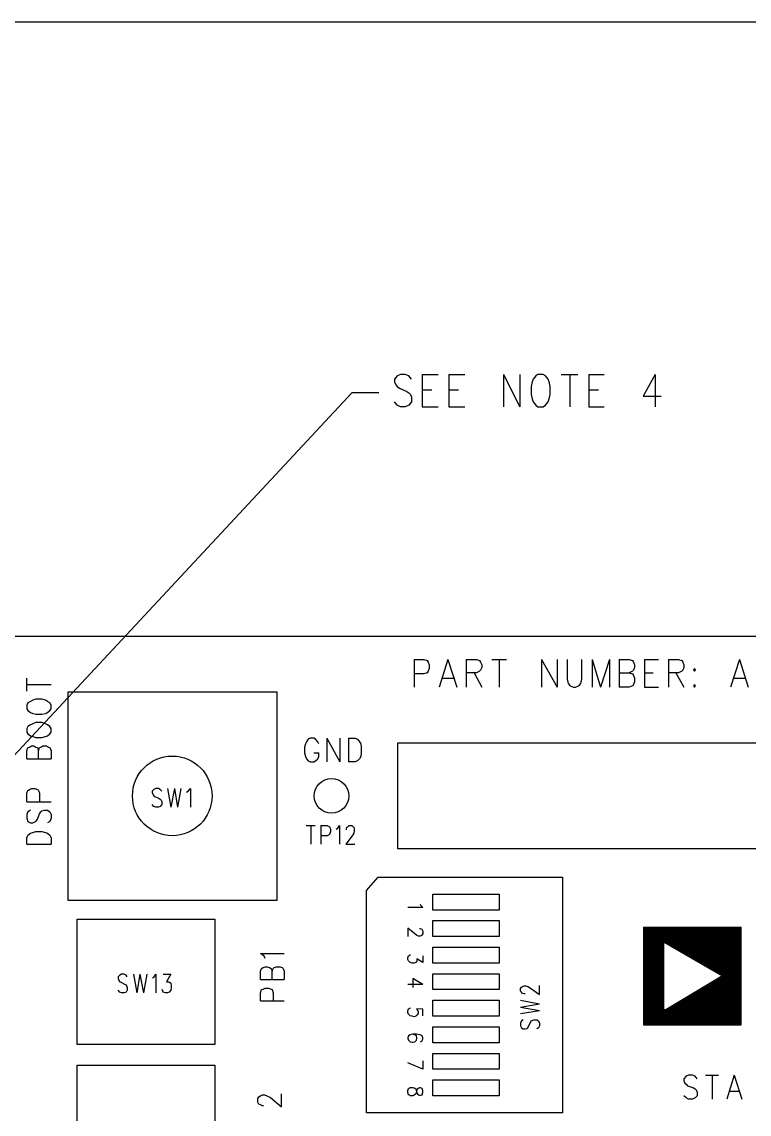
# Model space of a CAD drawing. Extents: x 11.9 to 28.1, y 10.8 to 21.2.
# Drawn here: x 19.888 to 21.259, y 19.142 to 21.199 of the extents above; entities that cross this region are included whole.
import ezdxf

# ---------------------------------------------------------------- set-up
doc = ezdxf.new("R2010")
doc.units = 0
doc.header["$MEASUREMENT"] = 0
doc.layers.add('LAYNR1', color=2, linetype='Continuous')

msp = doc.modelspace()

# ---------------------------------------------------------------- linework, layer by layer
at = {"layer": 'LAYNR1', "color": 7}
for points in [[(11.892, 21.199), (28.093, 21.199)], [(20.623, 20.526), (20.618, 20.532), (20.611, 20.535), (20.602, 20.535), (20.596, 20.532), (20.591, 20.526), (20.591, 20.521)], [(20.643, 20.535), (20.643, 20.474)], [(20.643, 20.535), (20.673, 20.535)], [(20.693, 20.535), (20.693, 20.474)], [(20.693, 20.535), (20.723, 20.535)], [(20.796, 20.535), (20.796, 20.474)], [(20.796, 20.535), (20.827, 20.474)], [(20.827, 20.535), (20.827, 20.474)], [(20.861, 20.535), (20.857, 20.532), (20.852, 20.526), (20.85, 20.521)], [(20.882, 20.521), (20.88, 20.526), (20.875, 20.532), (20.871, 20.535), (20.861, 20.535)], [(20.905, 20.535), (20.936, 20.535)], [(20.921, 20.535), (20.921, 20.474)], [(20.957, 20.535), (20.957, 20.474)], [(20.957, 20.535), (20.986, 20.535)], [(21.082, 20.535), (21.059, 20.494), (21.093, 20.494)], [(21.082, 20.535), (21.082, 20.474)], [(20.591, 20.521), (20.593, 20.515), (20.596, 20.512), (20.6, 20.509), (20.614, 20.503), (20.618, 20.5), (20.621, 20.497)], [(20.85, 20.521), (20.848, 20.512), (20.848, 20.497)], [(20.884, 20.497), (20.884, 20.512), (20.882, 20.521)], [(19.677, 19.606), (20.511, 20.501), (20.561, 20.501)], [(20.621, 20.497), (20.623, 20.492), (20.623, 20.483), (20.618, 20.477), (20.611, 20.474)], [(20.643, 20.506), (20.661, 20.506)], [(20.693, 20.506), (20.711, 20.506)], [(20.848, 20.497), (20.85, 20.489), (20.852, 20.483), (20.857, 20.477), (20.861, 20.474)], [(20.871, 20.474), (20.875, 20.477), (20.88, 20.483), (20.882, 20.489), (20.884, 20.497)], [(20.957, 20.506), (20.975, 20.506)], [(20.602, 20.474), (20.596, 20.477), (20.591, 20.483)], [(20.611, 20.474), (20.602, 20.474)], [(20.643, 20.474), (20.673, 20.474)], [(20.693, 20.474), (20.723, 20.474)], [(20.861, 20.474), (20.871, 20.474)], [(20.957, 20.474), (20.986, 20.474)], [(23.448, 20.041), (13.097, 20.041)], [(20.628, 19.998), (20.628, 19.946)], [(20.628, 19.998), (20.646, 19.998), (20.652, 19.996), (20.654, 19.993), (20.656, 19.988), (20.656, 19.981), (20.654, 19.976), (20.652, 19.973), (20.646, 19.971), (20.628, 19.971)], [(20.691, 19.998), (20.675, 19.946)], [(20.691, 19.998), (20.708, 19.946)], [(20.726, 19.998), (20.726, 19.946)], [(20.726, 19.998), (20.745, 19.998), (20.751, 19.996), (20.753, 19.993), (20.755, 19.988), (20.755, 19.983), (20.753, 19.978), (20.751, 19.976), (20.745, 19.973), (20.726, 19.973)], [(20.774, 19.998), (20.802, 19.998)], [(20.788, 19.998), (20.788, 19.946)], [(20.868, 19.998), (20.868, 19.946)], [(20.868, 19.998), (20.897, 19.946)], [(20.897, 19.998), (20.897, 19.946)], [(20.916, 19.998), (20.916, 19.961), (20.918, 19.953), (20.922, 19.948), (20.928, 19.946)], [(20.944, 19.961), (20.944, 19.998)], [(20.963, 19.998), (20.963, 19.946)], [(20.963, 19.998), (20.979, 19.946)], [(20.996, 19.998), (20.979, 19.946)], [(20.996, 19.998), (20.996, 19.946)], [(21.014, 19.998), (21.014, 19.946)], [(21.014, 19.998), (21.033, 19.998), (21.039, 19.996), (21.041, 19.993), (21.043, 19.988), (21.043, 19.983), (21.041, 19.978), (21.039, 19.976), (21.033, 19.973)], [(21.062, 19.998), (21.062, 19.946)], [(21.062, 19.998), (21.088, 19.998)], [(21.107, 19.998), (21.107, 19.946)], [(21.107, 19.998), (21.126, 19.998)], [(21.126, 19.998), (21.132, 19.996), (21.134, 19.993), (21.136, 19.988), (21.136, 19.983), (21.134, 19.978), (21.132, 19.976), (21.126, 19.973)], [(21.241, 19.998), (21.224, 19.946)], [(21.241, 19.998), (21.257, 19.946)], [(19.898, 19.938), (19.898, 19.963)], [(20.681, 19.963), (20.702, 19.963)], [(20.741, 19.973), (20.755, 19.946)], [(20.932, 19.946), (20.938, 19.948), (20.942, 19.953), (20.944, 19.961)], [(21.014, 19.973), (21.033, 19.973), (21.039, 19.971), (21.041, 19.968), (21.043, 19.963), (21.043, 19.956), (21.041, 19.951), (21.039, 19.948), (21.033, 19.946)], [(21.062, 19.973), (21.078, 19.973)], [(21.126, 19.973), (21.107, 19.973)], [(21.121, 19.973), (21.136, 19.946)], [(21.23, 19.963), (21.251, 19.963)], [(19.898, 19.951), (19.944, 19.951)], [(20.928, 19.946), (20.932, 19.946)], [(21.033, 19.946), (21.014, 19.946)], [(21.062, 19.946), (21.088, 19.946)], [(21.156, 19.951), (21.154, 19.948), (21.156, 19.946)], [(21.156, 19.946), (21.158, 19.948), (21.156, 19.951)], [(19.905, 19.919), (19.9, 19.916)], [(19.909, 19.921), (19.905, 19.919)], [(19.915, 19.923), (19.909, 19.921)], [(19.926, 19.923), (19.915, 19.923)], [(19.933, 19.921), (19.926, 19.923)], [(19.937, 19.919), (19.933, 19.921)], [(19.941, 19.916), (19.937, 19.919)], [(19.976, 19.544), (19.976, 19.937)], [(19.976, 19.937), (20.369, 19.937)], [(20.369, 19.937), (20.369, 19.544)], [(19.9, 19.916), (19.898, 19.912)], [(19.898, 19.912), (19.898, 19.905)], [(19.898, 19.905), (19.9, 19.902)], [(19.9, 19.902), (19.905, 19.898)], [(19.905, 19.898), (19.909, 19.896)], [(19.933, 19.896), (19.937, 19.898)], [(19.937, 19.898), (19.941, 19.902)], [(19.944, 19.912), (19.941, 19.916)], [(19.941, 19.902), (19.944, 19.905)], [(19.944, 19.905), (19.944, 19.912)], [(19.909, 19.877), (19.905, 19.875)], [(19.909, 19.896), (19.915, 19.895)], [(19.915, 19.879), (19.909, 19.877)], [(19.915, 19.895), (19.926, 19.895)], [(19.926, 19.879), (19.915, 19.879)], [(19.926, 19.895), (19.933, 19.896)], [(19.933, 19.877), (19.926, 19.879)], [(19.937, 19.875), (19.933, 19.877)], [(19.9, 19.872), (19.898, 19.868)], [(19.898, 19.868), (19.898, 19.861)], [(19.898, 19.861), (19.9, 19.858)], [(19.905, 19.875), (19.9, 19.872)], [(19.9, 19.858), (19.905, 19.854)], [(19.941, 19.872), (19.937, 19.875)], [(19.937, 19.854), (19.941, 19.858)], [(19.944, 19.868), (19.941, 19.872)], [(19.941, 19.858), (19.944, 19.861)], [(19.944, 19.861), (19.944, 19.868)], [(19.903, 19.833), (19.907, 19.835)], [(19.905, 19.854), (19.909, 19.853)], [(19.907, 19.835), (19.911, 19.835)], [(19.909, 19.853), (19.915, 19.851)], [(19.911, 19.835), (19.915, 19.833)], [(19.915, 19.851), (19.926, 19.851)], [(19.924, 19.833), (19.928, 19.835)], [(19.926, 19.851), (19.933, 19.853)], [(19.928, 19.835), (19.935, 19.835)], [(19.933, 19.853), (19.937, 19.854)], [(19.935, 19.835), (19.939, 19.833)], [(20.423, 19.839), (20.421, 19.833), (20.421, 19.822)], [(20.448, 19.839), (20.446, 19.843), (20.442, 19.848), (20.439, 19.85), (20.432, 19.85), (20.428, 19.848), (20.425, 19.843), (20.423, 19.839)], [(20.463, 19.85), (20.463, 19.805)], [(20.463, 19.85), (20.488, 19.805)], [(20.488, 19.85), (20.488, 19.805)], [(20.504, 19.85), (20.504, 19.805)], [(20.504, 19.85), (20.516, 19.85), (20.521, 19.848), (20.525, 19.843), (20.527, 19.839)], [(20.527, 19.839), (20.528, 19.833), (20.528, 19.822)], [(20.597, 19.641), (20.597, 19.841)], [(20.597, 19.841), (22.298, 19.841)], [(19.898, 19.826), (19.9, 19.832)], [(19.898, 19.811), (19.898, 19.826)], [(19.9, 19.832), (19.903, 19.833)], [(19.915, 19.833), (19.918, 19.832)], [(19.918, 19.832), (19.92, 19.826)], [(19.92, 19.826), (19.922, 19.832)], [(19.92, 19.811), (19.92, 19.826)], [(19.922, 19.832), (19.924, 19.833)], [(19.939, 19.833), (19.941, 19.832)], [(19.941, 19.832), (19.944, 19.826)], [(19.944, 19.826), (19.944, 19.811)], [(20.421, 19.822), (20.423, 19.815), (20.425, 19.811), (20.428, 19.807), (20.432, 19.805)], [(20.439, 19.805), (20.442, 19.807), (20.446, 19.811), (20.448, 19.815), (20.448, 19.822)], [(20.439, 19.822), (20.448, 19.822)], [(20.528, 19.822), (20.527, 19.815), (20.525, 19.811), (20.521, 19.807), (20.516, 19.805)], [(19.898, 19.811), (19.944, 19.811)], [(20.432, 19.805), (20.439, 19.805)], [(20.516, 19.805), (20.504, 19.805)], [(19.9, 19.751), (19.903, 19.753)], [(19.903, 19.753), (19.907, 19.755)], [(19.907, 19.755), (19.913, 19.755)], [(19.913, 19.755), (19.918, 19.753)], [(19.918, 19.753), (19.92, 19.751)], [(20.137, 19.753), (20.134, 19.75)], [(20.141, 19.755), (20.137, 19.753)], [(20.146, 19.755), (20.141, 19.755)], [(20.149, 19.753), (20.146, 19.755)], [(20.152, 19.75), (20.149, 19.753)], [(20.163, 19.755), (20.169, 19.72)], [(20.176, 19.755), (20.169, 19.72)], [(20.176, 19.755), (20.182, 19.72)], [(20.188, 19.755), (20.182, 19.72)], [(20.202, 19.75), (20.206, 19.755)], [(20.206, 19.755), (20.206, 19.72)], [(19.898, 19.746), (19.9, 19.751)], [(19.898, 19.73), (19.898, 19.746)], [(19.92, 19.751), (19.922, 19.746)], [(19.922, 19.746), (19.922, 19.73)], [(20.134, 19.75), (20.134, 19.747)], [(20.134, 19.747), (20.136, 19.743)], [(20.136, 19.743), (20.137, 19.741)], [(20.137, 19.741), (20.139, 19.74)], [(20.139, 19.74), (20.147, 19.736)], [(20.147, 19.736), (20.149, 19.735)], [(20.149, 19.735), (20.151, 19.733)], [(20.151, 19.733), (20.152, 19.73)], [(20.199, 19.748), (20.202, 19.75)], [(19.898, 19.73), (19.944, 19.73)], [(19.9, 19.711), (19.898, 19.706)], [(19.905, 19.714), (19.9, 19.711)], [(19.922, 19.707), (19.924, 19.711)], [(19.924, 19.711), (19.926, 19.713)], [(19.926, 19.713), (19.931, 19.714)], [(19.931, 19.714), (19.937, 19.714)], [(19.937, 19.714), (19.941, 19.711)], [(19.941, 19.711), (19.944, 19.706)], [(20.137, 19.721), (20.134, 19.725)], [(20.141, 19.72), (20.137, 19.721)], [(20.146, 19.72), (20.141, 19.72)], [(20.149, 19.721), (20.146, 19.72)], [(20.152, 19.725), (20.149, 19.721)], [(20.152, 19.73), (20.152, 19.725)], [(19.898, 19.706), (19.898, 19.699)], [(19.898, 19.699), (19.9, 19.693)], [(19.9, 19.693), (19.905, 19.69)], [(19.909, 19.69), (19.913, 19.692)], [(19.913, 19.692), (19.915, 19.693)], [(19.915, 19.693), (19.918, 19.697)], [(19.918, 19.697), (19.922, 19.707)], [(19.941, 19.693), (19.937, 19.69)], [(19.944, 19.699), (19.941, 19.693)], [(19.944, 19.706), (19.944, 19.699)], [(19.9, 19.667), (19.905, 19.671)], [(19.905, 19.69), (19.909, 19.69)], [(19.905, 19.671), (19.909, 19.672)], [(19.909, 19.672), (19.915, 19.674)], [(19.915, 19.674), (19.926, 19.674)], [(19.926, 19.674), (19.933, 19.672)], [(19.933, 19.672), (19.937, 19.671)], [(19.937, 19.671), (19.941, 19.667)], [(20.424, 19.685), (20.441, 19.685)], [(20.433, 19.685), (20.433, 19.65)], [(20.452, 19.685), (20.452, 19.65)], [(20.452, 19.685), (20.464, 19.685), (20.468, 19.683), (20.469, 19.682), (20.47, 19.678), (20.47, 19.673), (20.469, 19.67), (20.468, 19.668), (20.464, 19.666), (20.452, 19.666)], [(20.481, 19.678), (20.484, 19.68), (20.487, 19.685), (20.487, 19.65)], [(20.5, 19.677), (20.5, 19.678), (20.501, 19.682), (20.503, 19.683), (20.505, 19.685), (20.51, 19.685), (20.513, 19.683), (20.514, 19.682), (20.515, 19.678), (20.515, 19.675), (20.514, 19.671), (20.511, 19.666), (20.499, 19.65), (20.516, 19.65)], [(19.898, 19.662), (19.9, 19.667)], [(19.898, 19.65), (19.898, 19.662)], [(19.898, 19.65), (19.944, 19.65)], [(19.941, 19.667), (19.944, 19.662)], [(19.944, 19.662), (19.944, 19.65)], [(22.298, 19.641), (20.597, 19.641)], [(20.538, 19.563), (20.56, 19.588)], [(20.56, 19.588), (20.907, 19.588)], [(20.907, 19.588), (20.907, 19.144)], [(20.538, 19.144), (20.538, 19.563)], [(20.663, 19.526), (20.663, 19.556)], [(20.663, 19.556), (20.788, 19.556)], [(20.788, 19.556), (20.788, 19.526)], [(20.369, 19.544), (19.976, 19.544)], [(20.639, 19.537), (20.64, 19.535), (20.644, 19.531), (20.616, 19.531)], [(20.788, 19.526), (20.663, 19.526)], [(19.993, 19.273), (19.993, 19.509)], [(19.993, 19.509), (20.252, 19.509)], [(20.252, 19.509), (20.252, 19.273)], [(20.663, 19.476), (20.663, 19.506)], [(20.663, 19.506), (20.788, 19.506)], [(20.788, 19.506), (20.788, 19.476)], [(20.643, 19.48), (20.642, 19.478), (20.639, 19.477), (20.636, 19.477), (20.633, 19.478), (20.629, 19.481), (20.616, 19.492)], [(20.616, 19.492), (20.616, 19.476)], [(20.638, 19.491), (20.639, 19.491), (20.642, 19.49), (20.643, 19.489)], [(20.643, 19.489), (20.644, 19.486), (20.644, 19.482), (20.643, 19.48)], [(21.06, 19.494), (21.06, 19.31)], [(21.06, 19.494), (21.244, 19.494)], [(21.06, 19.493), (21.244, 19.493)], [(21.06, 19.491), (21.244, 19.491)], [(21.06, 19.49), (21.244, 19.49)], [(21.06, 19.488), (21.244, 19.488)], [(21.06, 19.486), (21.244, 19.486)], [(21.06, 19.485), (21.244, 19.485)], [(21.244, 19.31), (21.244, 19.494)], [(20.788, 19.476), (20.663, 19.476)], [(21.06, 19.483), (21.244, 19.483)], [(21.06, 19.482), (21.244, 19.482)], [(21.06, 19.48), (21.244, 19.48)], [(21.06, 19.479), (21.244, 19.479)], [(21.06, 19.477), (21.244, 19.477)], [(21.06, 19.476), (21.244, 19.476)], [(21.06, 19.474), (21.244, 19.474)], [(21.06, 19.473), (21.244, 19.473)], [(21.06, 19.471), (21.244, 19.471)], [(21.06, 19.469), (21.244, 19.469)], [(21.06, 19.468), (21.244, 19.468)], [(21.06, 19.466), (21.244, 19.466)], [(21.06, 19.465), (21.098, 19.465)], [(21.098, 19.338), (21.098, 19.465)], [(21.098, 19.465), (21.1, 19.465)], [(21.1, 19.465), (21.244, 19.465)], [(21.1, 19.465), (21.209, 19.402)], [(20.345, 19.439), (20.338, 19.444)], [(20.338, 19.444), (20.383, 19.444)], [(20.663, 19.426), (20.663, 19.456)], [(20.663, 19.456), (20.788, 19.456)], [(20.788, 19.456), (20.788, 19.426)], [(21.06, 19.463), (21.098, 19.463)], [(21.06, 19.462), (21.098, 19.462)], [(21.06, 19.46), (21.098, 19.46)], [(21.06, 19.459), (21.098, 19.459)], [(21.06, 19.457), (21.098, 19.457)], [(21.06, 19.455), (21.098, 19.455)], [(21.06, 19.454), (21.098, 19.454)], [(21.06, 19.452), (21.098, 19.452)], [(21.06, 19.451), (21.098, 19.451)], [(21.06, 19.449), (21.098, 19.449)], [(21.06, 19.448), (21.098, 19.448)], [(21.06, 19.446), (21.098, 19.446)], [(21.06, 19.445), (21.098, 19.445)], [(21.103, 19.463), (21.244, 19.463)], [(21.106, 19.462), (21.244, 19.462)], [(21.108, 19.46), (21.244, 19.46)], [(21.111, 19.459), (21.244, 19.459)], [(21.114, 19.457), (21.244, 19.457)], [(21.117, 19.455), (21.244, 19.455)], [(21.119, 19.454), (21.244, 19.454)], [(21.122, 19.452), (21.244, 19.452)], [(21.125, 19.451), (21.244, 19.451)], [(21.127, 19.449), (21.244, 19.449)], [(21.13, 19.448), (21.244, 19.448)], [(21.132, 19.446), (21.244, 19.446)], [(21.135, 19.445), (21.244, 19.445)], [(20.347, 19.435), (20.345, 19.439)], [(20.617, 19.43), (20.616, 19.433), (20.616, 19.436), (20.617, 19.44), (20.619, 19.441), (20.621, 19.442)], [(20.632, 19.428), (20.631, 19.427), (20.627, 19.426), (20.624, 19.426), (20.62, 19.427), (20.617, 19.43)], [(20.644, 19.44), (20.644, 19.427), (20.633, 19.434), (20.633, 19.431), (20.632, 19.428)], [(20.788, 19.426), (20.663, 19.426)], [(21.06, 19.443), (21.098, 19.443)], [(21.06, 19.441), (21.098, 19.441)], [(21.06, 19.44), (21.098, 19.44)], [(21.06, 19.438), (21.098, 19.438)], [(21.06, 19.437), (21.098, 19.437)], [(21.06, 19.435), (21.098, 19.435)], [(21.06, 19.434), (21.098, 19.434)], [(21.06, 19.432), (21.098, 19.432)], [(21.06, 19.431), (21.098, 19.431)], [(21.06, 19.429), (21.098, 19.429)], [(21.06, 19.428), (21.098, 19.428)], [(21.06, 19.426), (21.098, 19.426)], [(21.06, 19.424), (21.098, 19.424)], [(21.06, 19.423), (21.098, 19.423)], [(21.138, 19.443), (21.244, 19.443)], [(21.141, 19.441), (21.244, 19.441)], [(21.143, 19.44), (21.244, 19.44)], [(21.146, 19.438), (21.244, 19.438)], [(21.149, 19.437), (21.244, 19.437)], [(21.151, 19.435), (21.244, 19.435)], [(21.154, 19.434), (21.244, 19.434)], [(21.157, 19.432), (21.244, 19.432)], [(21.16, 19.431), (21.244, 19.431)], [(21.162, 19.429), (21.244, 19.429)], [(21.165, 19.428), (21.244, 19.428)], [(21.167, 19.426), (21.244, 19.426)], [(21.17, 19.424), (21.244, 19.424)], [(21.173, 19.423), (21.244, 19.423)], [(20.087, 19.4), (20.085, 19.403), (20.081, 19.405), (20.076, 19.405), (20.073, 19.403), (20.07, 19.4), (20.07, 19.397), (20.071, 19.393), (20.073, 19.391), (20.075, 19.39), (20.083, 19.386), (20.085, 19.385), (20.086, 19.383), (20.087, 19.38), (20.087, 19.375), (20.085, 19.371), (20.081, 19.37), (20.076, 19.37), (20.073, 19.371), (20.07, 19.375)], [(20.099, 19.405), (20.105, 19.37)], [(20.111, 19.405), (20.105, 19.37)], [(20.111, 19.405), (20.118, 19.37)], [(20.124, 19.405), (20.118, 19.37)], [(20.135, 19.398), (20.138, 19.4), (20.141, 19.405), (20.141, 19.37)], [(20.155, 19.405), (20.169, 19.405), (20.161, 19.391), (20.165, 19.391), (20.167, 19.39), (20.169, 19.388), (20.17, 19.383), (20.17, 19.38), (20.169, 19.375), (20.166, 19.371), (20.163, 19.37), (20.159, 19.37), (20.155, 19.371), (20.154, 19.373), (20.153, 19.376)], [(20.338, 19.411), (20.34, 19.416)], [(20.338, 19.395), (20.338, 19.411)], [(20.34, 19.416), (20.343, 19.418)], [(20.343, 19.418), (20.347, 19.419)], [(20.347, 19.419), (20.351, 19.419)], [(20.351, 19.419), (20.355, 19.418)], [(20.355, 19.418), (20.358, 19.416)], [(20.358, 19.416), (20.36, 19.411)], [(20.36, 19.411), (20.362, 19.416)], [(20.36, 19.395), (20.36, 19.411)], [(20.362, 19.416), (20.364, 19.418)], [(20.364, 19.418), (20.368, 19.419)], [(20.368, 19.419), (20.375, 19.419)], [(20.375, 19.419), (20.379, 19.418)], [(20.379, 19.418), (20.381, 19.416)], [(20.381, 19.416), (20.383, 19.411)], [(20.383, 19.411), (20.383, 19.395)], [(20.663, 19.376), (20.663, 19.406)], [(20.663, 19.406), (20.788, 19.406)], [(20.788, 19.406), (20.788, 19.376)], [(21.06, 19.421), (21.098, 19.421)], [(21.06, 19.42), (21.098, 19.42)], [(21.06, 19.418), (21.098, 19.418)], [(21.06, 19.417), (21.098, 19.417)], [(21.06, 19.415), (21.098, 19.415)], [(21.06, 19.414), (21.098, 19.414)], [(21.06, 19.412), (21.098, 19.412)], [(21.06, 19.41), (21.098, 19.41)], [(21.06, 19.409), (21.098, 19.409)], [(21.06, 19.407), (21.098, 19.407)], [(21.06, 19.406), (21.098, 19.406)], [(21.06, 19.404), (21.098, 19.404)], [(21.06, 19.403), (21.098, 19.403)], [(21.176, 19.421), (21.244, 19.421)], [(21.178, 19.42), (21.244, 19.42)], [(21.181, 19.418), (21.244, 19.418)], [(21.183, 19.417), (21.244, 19.417)], [(21.186, 19.415), (21.244, 19.415)], [(21.189, 19.414), (21.244, 19.414)], [(21.192, 19.412), (21.244, 19.412)], [(21.195, 19.41), (21.244, 19.41)], [(21.197, 19.409), (21.244, 19.409)], [(21.2, 19.407), (21.244, 19.407)], [(21.202, 19.406), (21.244, 19.406)], [(21.205, 19.404), (21.244, 19.404)], [(21.207, 19.403), (21.244, 19.403)], [(20.338, 19.395), (20.383, 19.395)], [(20.644, 19.386), (20.616, 19.386)], [(20.644, 19.386), (20.625, 19.397)], [(20.625, 19.397), (20.625, 19.38)], [(20.837, 19.368), (20.835, 19.368), (20.832, 19.369), (20.83, 19.371), (20.828, 19.373), (20.828, 19.378), (20.83, 19.381), (20.832, 19.382), (20.835, 19.383), (20.838, 19.383), (20.842, 19.382), (20.847, 19.379), (20.864, 19.367), (20.864, 19.384)], [(21.06, 19.401), (21.098, 19.401)], [(21.06, 19.4), (21.098, 19.4)], [(21.06, 19.398), (21.098, 19.398)], [(21.06, 19.396), (21.098, 19.396)], [(21.06, 19.395), (21.098, 19.395)], [(21.06, 19.393), (21.098, 19.393)], [(21.06, 19.392), (21.098, 19.392)], [(21.06, 19.39), (21.098, 19.39)], [(21.06, 19.389), (21.098, 19.389)], [(21.06, 19.387), (21.098, 19.387)], [(21.06, 19.386), (21.098, 19.386)], [(21.06, 19.384), (21.098, 19.384)], [(21.06, 19.383), (21.098, 19.383)], [(21.209, 19.402), (21.102, 19.338)], [(21.177, 19.383), (21.244, 19.383)], [(21.179, 19.384), (21.244, 19.384)], [(21.182, 19.386), (21.244, 19.386)], [(21.185, 19.387), (21.244, 19.387)], [(21.187, 19.389), (21.244, 19.389)], [(21.19, 19.39), (21.244, 19.39)], [(21.192, 19.392), (21.244, 19.392)], [(21.195, 19.393), (21.244, 19.393)], [(21.197, 19.395), (21.244, 19.395)], [(21.2, 19.396), (21.244, 19.396)], [(21.203, 19.398), (21.244, 19.398)], [(21.205, 19.4), (21.244, 19.4)], [(21.208, 19.401), (21.244, 19.401)], [(20.338, 19.37), (20.34, 19.376)], [(20.338, 19.355), (20.338, 19.37)], [(20.34, 19.376), (20.343, 19.377)], [(20.343, 19.377), (20.347, 19.379)], [(20.347, 19.379), (20.353, 19.379)], [(20.353, 19.379), (20.358, 19.377)], [(20.358, 19.377), (20.36, 19.376)], [(20.36, 19.376), (20.362, 19.37)], [(20.362, 19.37), (20.362, 19.355)], [(20.788, 19.376), (20.663, 19.376)], [(21.06, 19.381), (21.098, 19.381)], [(21.06, 19.379), (21.098, 19.379)], [(21.06, 19.378), (21.098, 19.378)], [(21.06, 19.376), (21.098, 19.376)], [(21.06, 19.375), (21.098, 19.375)], [(21.06, 19.373), (21.098, 19.373)], [(21.06, 19.372), (21.098, 19.372)], [(21.06, 19.37), (21.098, 19.37)], [(21.06, 19.369), (21.098, 19.369)], [(21.06, 19.367), (21.098, 19.367)], [(21.06, 19.365), (21.098, 19.365)], [(21.06, 19.364), (21.098, 19.364)], [(21.06, 19.362), (21.098, 19.362)], [(21.143, 19.362), (21.244, 19.362)], [(21.146, 19.364), (21.244, 19.364)], [(21.148, 19.365), (21.244, 19.365)], [(21.151, 19.367), (21.244, 19.367)], [(21.153, 19.369), (21.244, 19.369)], [(21.157, 19.37), (21.244, 19.37)], [(21.159, 19.372), (21.244, 19.372)], [(21.161, 19.373), (21.244, 19.373)], [(21.164, 19.375), (21.244, 19.375)], [(21.166, 19.376), (21.244, 19.376)], [(21.169, 19.378), (21.244, 19.378)], [(21.172, 19.379), (21.244, 19.379)], [(21.174, 19.381), (21.244, 19.381)], [(20.338, 19.355), (20.383, 19.355)], [(20.617, 19.33), (20.616, 19.333), (20.616, 19.336), (20.617, 19.34), (20.619, 19.341), (20.621, 19.342)], [(20.663, 19.326), (20.663, 19.356)], [(20.663, 19.356), (20.788, 19.356)], [(20.788, 19.356), (20.788, 19.326)], [(20.828, 19.356), (20.864, 19.349)], [(20.828, 19.343), (20.864, 19.349)], [(20.828, 19.343), (20.864, 19.337)], [(21.06, 19.361), (21.098, 19.361)], [(21.06, 19.359), (21.098, 19.359)], [(21.06, 19.358), (21.098, 19.358)], [(21.06, 19.356), (21.098, 19.356)], [(21.06, 19.355), (21.098, 19.355)], [(21.06, 19.353), (21.098, 19.353)], [(21.06, 19.352), (21.098, 19.352)], [(21.06, 19.35), (21.098, 19.35)], [(21.06, 19.348), (21.098, 19.348)], [(21.06, 19.347), (21.098, 19.347)], [(21.06, 19.345), (21.098, 19.345)], [(21.06, 19.344), (21.098, 19.344)], [(21.06, 19.342), (21.098, 19.342)], [(21.06, 19.341), (21.098, 19.341)], [(21.107, 19.341), (21.244, 19.341)], [(21.11, 19.342), (21.244, 19.342)], [(21.112, 19.344), (21.244, 19.344)], [(21.115, 19.345), (21.244, 19.345)], [(21.117, 19.347), (21.244, 19.347)], [(21.12, 19.348), (21.244, 19.348)], [(21.123, 19.35), (21.244, 19.35)], [(21.126, 19.352), (21.244, 19.352)], [(21.128, 19.353), (21.244, 19.353)], [(21.131, 19.355), (21.244, 19.355)], [(21.133, 19.356), (21.244, 19.356)], [(21.135, 19.358), (21.244, 19.358)], [(21.138, 19.359), (21.244, 19.359)], [(21.141, 19.361), (21.244, 19.361)], [(20.632, 19.34), (20.633, 19.339), (20.635, 19.335), (20.635, 19.332), (20.633, 19.328), (20.631, 19.326), (20.627, 19.325), (20.624, 19.326), (20.62, 19.327), (20.617, 19.33)], [(20.644, 19.327), (20.644, 19.339), (20.632, 19.34)], [(20.788, 19.326), (20.663, 19.326)], [(20.828, 19.331), (20.864, 19.337)], [(21.06, 19.339), (21.098, 19.339)], [(21.06, 19.338), (21.244, 19.338)], [(21.06, 19.336), (21.244, 19.336)], [(21.06, 19.334), (21.244, 19.334)], [(21.06, 19.333), (21.244, 19.333)], [(21.06, 19.331), (21.244, 19.331)], [(21.06, 19.33), (21.244, 19.33)], [(21.06, 19.328), (21.244, 19.328)], [(21.06, 19.327), (21.244, 19.327)], [(21.06, 19.325), (21.244, 19.325)], [(21.06, 19.324), (21.244, 19.324)], [(21.06, 19.322), (21.244, 19.322)], [(21.06, 19.32), (21.244, 19.32)], [(21.102, 19.338), (21.098, 19.338)], [(21.105, 19.339), (21.244, 19.339)], [(20.663, 19.276), (20.663, 19.306)], [(20.663, 19.306), (20.788, 19.306)], [(20.788, 19.306), (20.788, 19.276)], [(20.833, 19.319), (20.83, 19.317), (20.828, 19.313), (20.828, 19.308), (20.83, 19.304), (20.833, 19.302), (20.837, 19.302), (20.84, 19.303), (20.842, 19.304), (20.843, 19.307), (20.847, 19.314), (20.848, 19.317), (20.85, 19.318), (20.853, 19.319), (20.859, 19.319), (20.862, 19.317), (20.864, 19.313), (20.864, 19.308), (20.862, 19.304), (20.859, 19.302)], [(21.06, 19.319), (21.244, 19.319)], [(21.06, 19.317), (21.244, 19.317)], [(21.06, 19.316), (21.244, 19.316)], [(21.06, 19.314), (21.244, 19.314)], [(21.06, 19.313), (21.244, 19.313)], [(21.06, 19.311), (21.244, 19.311)], [(21.06, 19.31), (21.244, 19.31)], [(21.06, 19.31), (21.244, 19.31)], [(20.625, 19.292), (20.62, 19.291), (20.617, 19.289), (20.616, 19.285), (20.616, 19.284), (20.617, 19.281), (20.62, 19.278), (20.624, 19.277), (20.625, 19.277), (20.629, 19.278), (20.632, 19.281)], [(20.632, 19.292), (20.625, 19.292)], [(20.632, 19.289), (20.629, 19.291), (20.625, 19.292)], [(20.643, 19.289), (20.639, 19.291), (20.632, 19.292)], [(20.632, 19.281), (20.633, 19.284), (20.633, 19.285), (20.632, 19.289)], [(20.64, 19.278), (20.643, 19.28)], [(20.643, 19.28), (20.644, 19.283), (20.644, 19.285), (20.643, 19.289)], [(20.252, 19.273), (19.993, 19.273)], [(20.788, 19.276), (20.663, 19.276)], [(20.644, 19.226), (20.616, 19.238)], [(20.644, 19.242), (20.644, 19.226)], [(20.663, 19.226), (20.663, 19.256)], [(20.663, 19.256), (20.788, 19.256)], [(20.788, 19.256), (20.788, 19.226)], [(19.993, 18.998), (19.993, 19.234)], [(19.993, 19.234), (20.252, 19.234)], [(20.252, 19.234), (20.252, 18.998)], [(20.788, 19.226), (20.663, 19.226)], [(20.663, 19.176), (20.663, 19.206)], [(20.663, 19.206), (20.788, 19.206)], [(20.788, 19.206), (20.788, 19.176)], [(21.161, 19.208), (21.157, 19.213), (21.152, 19.215), (21.145, 19.215), (21.14, 19.213), (21.136, 19.208), (21.136, 19.204)], [(21.136, 19.204), (21.138, 19.2), (21.14, 19.198), (21.143, 19.195), (21.154, 19.191), (21.157, 19.189), (21.159, 19.187)], [(21.177, 19.215), (21.201, 19.215)], [(21.189, 19.215), (21.189, 19.17)], [(21.231, 19.215), (21.217, 19.17)], [(21.231, 19.215), (21.245, 19.17)], [(20.335, 19.174), (20.338, 19.176)], [(20.338, 19.176), (20.342, 19.178)], [(20.342, 19.178), (20.346, 19.178)], [(20.346, 19.178), (20.35, 19.176)], [(20.35, 19.176), (20.357, 19.173)], [(20.378, 19.155), (20.378, 19.18)], [(20.621, 19.176), (20.619, 19.177), (20.617, 19.178), (20.616, 19.182), (20.616, 19.186), (20.617, 19.19), (20.619, 19.191), (20.621, 19.192)], [(20.621, 19.192), (20.625, 19.192)], [(20.631, 19.18), (20.628, 19.177), (20.625, 19.176), (20.621, 19.176)], [(20.625, 19.192), (20.628, 19.191), (20.631, 19.189), (20.632, 19.185)], [(20.632, 19.183), (20.631, 19.18)], [(20.643, 19.19), (20.64, 19.191), (20.638, 19.191), (20.635, 19.19), (20.633, 19.188), (20.632, 19.183)], [(20.632, 19.185), (20.633, 19.181), (20.635, 19.178), (20.638, 19.177), (20.64, 19.177), (20.643, 19.178)], [(20.644, 19.186), (20.643, 19.19)], [(20.643, 19.178), (20.644, 19.182), (20.644, 19.186)], [(20.788, 19.176), (20.663, 19.176)], [(21.145, 19.17), (21.14, 19.172), (21.136, 19.176)], [(21.159, 19.187), (21.161, 19.183), (21.161, 19.176), (21.157, 19.172), (21.152, 19.17)], [(21.222, 19.185), (21.24, 19.185)], [(20.333, 19.171), (20.335, 19.174)], [(20.333, 19.164), (20.333, 19.171)], [(20.335, 19.16), (20.333, 19.164)], [(20.338, 19.159), (20.335, 19.16)], [(20.342, 19.157), (20.338, 19.159)], [(20.344, 19.157), (20.342, 19.157)], [(20.357, 19.173), (20.378, 19.155)], [(21.152, 19.17), (21.145, 19.17)], [(20.907, 19.144), (20.538, 19.144)]]:
    msp.add_lwpolyline(points, dxfattribs=at)
msp.add_lwpolyline([(21.156, 19.981), (21.154, 19.978), (21.156, 19.976), (21.158, 19.978), (21.156, 19.981)], close=True, dxfattribs=at)
for centre, radius in [((20.172, 19.741), 0.075), ((20.472, 19.741), 0.0325)]:
    msp.add_circle(centre, radius, dxfattribs=at)

doc.saveas('drawing.dxf')
